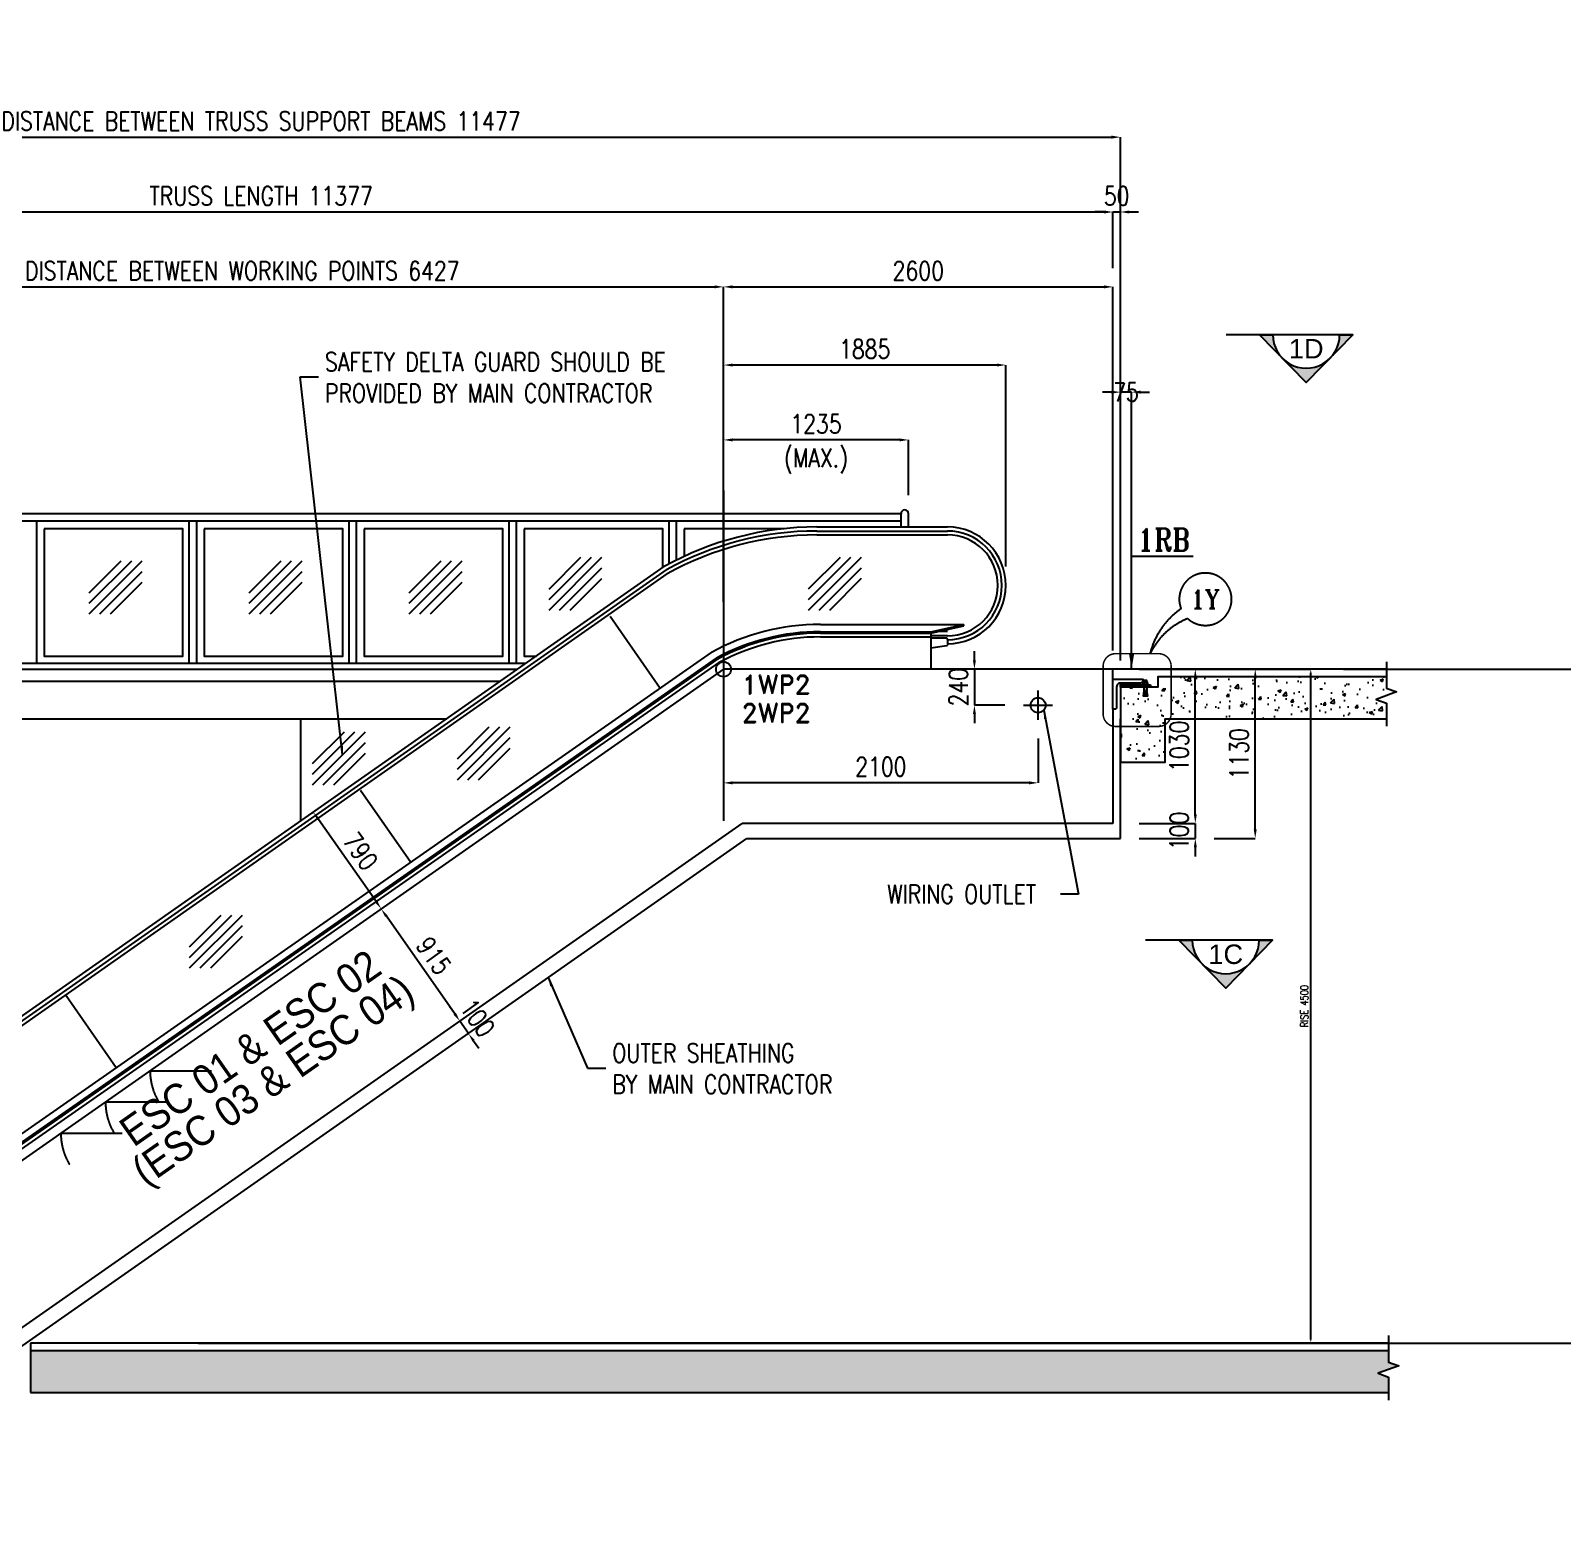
# Model space of a CAD drawing. Header units: millimetres. Extents: x -106996 to 276536, y -21995 to 37993.
# Drawn here: x 242549 to 252777, y 1557 to 11451 of the extents above; entities that cross this region are included whole.
import ezdxf
from ezdxf.enums import TextEntityAlignment as Align

# ---------------------------------------------------------------- set-up
doc = ezdxf.new("R2010")
doc.units = ezdxf.units.MM
doc.header["$LTSCALE"] = 100
for name, pattern in [('CENTER', [50.8, 31.75, -6.35, 6.35, -6.35]), ('CENTER2', [1.125, 0.75, -0.125, 0.125, -0.125]), ('HIDDEN', [9.525, 6.35, -3.175]), ('HIDDENX2', [0.75, 0.5, -0.25]), ('PHANTOM2', [31.75, 15.875, -3.175, 3.175, -3.175, 3.175, -3.175])]:
    doc.linetypes.add(name, pattern=pattern)
doc.layers.get('0').update_dxf_attribs({"color": 3})
for name, color, linetype in [('1', 2, 'Continuous'), ('CLINE', 1, 'CENTER'), ('DIM', 2, 'Continuous'), ('Esc', 4, 'Continuous'), ('GEN-___-T03-ESC-ESC', 7, 'Continuous'), ('GLASS WALL', 20, 'Continuous'), ('MW 3&4', 7, 'Continuous'), ('MW 5&6', 7, 'Continuous')]:
    doc.layers.add(name, color=color, linetype=linetype)
doc.styles.add('ARIAL', font='arial.ttf')
doc.styles.add('F1', font='romant.shx', dxfattribs={"width": 0.85})
doc.styles.add('F2', font='romand.shx')
doc.styles.add('F3', font='romans.shx', dxfattribs={"width": 0.8})
doc.dimstyles.new('NOR', dxfattribs={"dimscale": 20, "dimtxt": 2.5, "dimasz": 1.2, "dimexe": 0, "dimexo": 2.5, "dimgap": 0.9, "dimtad": 1, "dimzin": 12, "dimdsep": 46, "dimtxsty": 'F3', "dimsah": 1, "dimcen": 0.09, "dimclrd": 2, "dimclre": 2, "dimclrt": 7, "dimadec": 0, "dimazin": 0, "dimtfac": 1, "dimtix": 1, "dimtmove": 2, "dimatfit": 3, "dimfxl": 0, "dimtolj": 1, "dimtzin": 12, "dimarcsym": 0})
pattern_1 = [(50, (263101.58, -14074.89), (215.178, -18.8256), [22.5, -247.5]), (355, (263101.58, -14074.9), (-41.6254, 225.6576), [18, -198]), (100.4514, (263119.5, -14076.46), (173.5527, 206.832), [19.122, -210.3426]), (46.1842, (263101.58, -14014.9), (320.1724, -49.6558), [33.75, -371.25]), (96.6356, (263128.26, -14019.03), (280.3986, 292.2356), [28.683, -315.514]), (351.1842, (263101.58, -14014.9), (280.3986, 292.2356), [27, -297]), (21, (263131.58, -14029.89), (179.0721, -120.7857), [22.5, -247.5]), (326, (263131.58, -14029.9), (72.9946, 217.545), [18, -198]), (71.4514, (263146.5, -14039.95), (252.0667, 96.7593), [19.122, -210.3426]), (37.5, (263101.576, -14074.89), (3.64796, 99.86816), [0, -195.6, 0, -201, 0, -198.75]), (7.5, (263101.58, -14074.89), (78.92086, 118.3235), [0, -114.6, 0, -191.1, 0, -75.75]), (327.5, (263034.676, -14074.89), (160.14673, -6.76646), [0, -75, 0, -234, 0, -310.5]), (317.5, (263004.68, -14074.89), (174.95585, 30.0315), [0, -97.5, 0, -155.4, 0, -220.5])]

# ---------------------------------------------------------------- blocks, each defined once
blk = doc.blocks.new('*D415')
at = {"layer": 'DEFPOINTS', "color": 0, "transparency": 16777216}
for p in [(245415, 4837), (245509, 4903), (245566, 4821)]:
    blk.add_point(p, dxfattribs=at)
at = {"layer": 'DIM', "color": 2, "lineweight": -2, "transparency": 16777216}
for p, q in [((245381, 4886), (245346, 4935)), ((245407, 4831), (245415, 4837)), ((245472, 4755), (245415, 4837)), ((245464, 4749), (245472, 4755)), ((245507, 4706), (245541, 4657))]:
    blk.add_line(p, q, dxfattribs=at)
at = {"layer": 'DIM', "color": 2, "transparency": 16777216}
for points in [[(245389, 4892), (245372, 4880), (245415, 4837)], [(245515, 4712), (245499, 4700), (245472, 4755)]]:
    blk.add_solid(points, dxfattribs=at)
at = {"layer": 'DIM', "color": 7, "transparency": 16777216, "insert": (245532, 4858), "char_height": 125, "attachment_point": 5, "rotation": 305.003, "style": 'F3'}
blk.add_mtext('\\A1;100', dxfattribs=at)
blk = doc.blocks.new('*D416')
at = {"layer": 'DEFPOINTS', "color": 0, "transparency": 16777216}
for p in [(244984, 5652), (244890, 5586), (245509, 4903)]:
    blk.add_point(p, dxfattribs=at)
at = {"layer": 'DIM', "color": 2, "lineweight": -2, "transparency": 16777216}
for p, q in [((244882, 5581), (244890, 5586)), ((245381, 4886), (244925, 5537)), ((245407, 4831), (245415, 4837))]:
    blk.add_line(p, q, dxfattribs=at)
at = {"layer": 'DIM', "color": 2, "transparency": 16777216}
for points in [[(244933, 5543), (244916, 5532), (244890, 5586)], [(245389, 4892), (245372, 4880), (245415, 4837)]]:
    blk.add_solid(points, dxfattribs=at)
at = {"layer": 'DIM', "color": 7, "transparency": 16777216, "insert": (245241, 5273), "char_height": 125, "attachment_point": 5, "rotation": 305.003, "style": 'F3'}
blk.add_mtext('\\A1;915', dxfattribs=at)
blk = doc.blocks.new('*D417')
at = {"layer": 'DEFPOINTS', "color": 0, "transparency": 16777216}
for p in [(244531, 6299), (244437, 6233), (244984, 5652)]:
    blk.add_point(p, dxfattribs=at)
at = {"layer": 'DIM', "color": 2, "lineweight": -2, "transparency": 16777216}
for p, q in [((244429, 6227), (244437, 6233)), ((244856, 5636), (244472, 6184)), ((244882, 5581), (244890, 5586))]:
    blk.add_line(p, q, dxfattribs=at)
at = {"layer": 'DIM', "color": 2, "transparency": 16777216}
for points in [[(244480, 6190), (244463, 6178), (244437, 6233)], [(244864, 5641), (244848, 5630), (244890, 5586)]]:
    blk.add_solid(points, dxfattribs=at)
at = {"layer": 'DIM', "color": 7, "transparency": 16777216, "insert": (244752, 5972), "char_height": 125, "attachment_point": 5, "rotation": 304.9985, "style": 'F3'}
blk.add_mtext('\\A1;790', dxfattribs=at)
blk = doc.blocks.new('*D420')
at = {"layer": 'DEFPOINTS', "color": 0, "transparency": 16777216}
for p in [(249276, 6849), (247176, 6561), (247176, 6428)]:
    blk.add_point(p, dxfattribs=at)
at = {"layer": 'DIM', "color": 2, "lineweight": -2, "transparency": 16777216}
for p, q in [((249276, 6724), (249276, 6428)), ((247176, 6436), (247176, 6428)), ((249216, 6428), (247236, 6428))]:
    blk.add_line(p, q, dxfattribs=at)
at = {"layer": 'DIM', "color": 2, "transparency": 16777216}
for points in [[(247236, 6438), (247236, 6418), (247176, 6428)], [(249216, 6438), (249216, 6418), (249276, 6428)]]:
    blk.add_solid(points, dxfattribs=at)
at = {"layer": 'DIM', "color": 7, "transparency": 16777216, "insert": (248226, 6536), "char_height": 125, "attachment_point": 5, "style": 'F3'}
blk.add_mtext('\\A1;2100', dxfattribs=at)
blk = doc.blocks.new('*D421')
at = {"layer": 'DEFPOINTS', "color": 0, "transparency": 16777216}
for p in [(249207, 7187), (248851, 6947), (249178, 6947)]:
    blk.add_point(p, dxfattribs=at)
at = {"layer": 'DIM', "color": 2, "lineweight": -2, "transparency": 16777216}
for p, q in [((248851, 7247), (248851, 7307)), ((249082, 7187), (248851, 7187)), ((248851, 7187), (248851, 6947)), ((249053, 6947), (248851, 6947)), ((248851, 6887), (248851, 6827))]:
    blk.add_line(p, q, dxfattribs=at)
at = {"layer": 'DIM', "color": 2, "transparency": 16777216}
for points in [[(248841, 7247), (248861, 7247), (248851, 7187)], [(248841, 6887), (248861, 6887), (248851, 6947)]]:
    blk.add_solid(points, dxfattribs=at)
at = {"layer": 'DIM', "color": 7, "transparency": 16777216, "insert": (248744, 7067), "char_height": 125, "attachment_point": 5, "rotation": 90, "style": 'F3'}
blk.add_mtext('\\A1;240', dxfattribs=at)
blk = doc.blocks.new('*D422')
at = {"layer": 'DEFPOINTS', "color": 0, "transparency": 16777216}
for p in [(249826, 9037), (249826, 7187), (249900, 7187)]:
    blk.add_point(p, dxfattribs=at)
at = {"layer": 'DIM', "color": 2, "lineweight": -2, "transparency": 16777216}
for p, q in [((249766, 9037), (249706, 9037)), ((249826, 7312), (249826, 9037)), ((249900, 9037), (249826, 9037)), ((249900, 7312), (249900, 9037)), ((249960, 9037), (250020, 9037))]:
    blk.add_line(p, q, dxfattribs=at)
at = {"layer": 'DIM', "color": 2, "transparency": 16777216}
for points in [[(249766, 9047), (249766, 9027), (249826, 9037)], [(249960, 9047), (249960, 9027), (249900, 9037)]]:
    blk.add_solid(points, dxfattribs=at)
at = {"layer": 'DIM', "color": 7, "transparency": 16777216, "insert": (249863, 9037), "char_height": 125, "attachment_point": 5, "style": 'F3'}
blk.add_mtext('\\A1;75', dxfattribs=at)
blk = doc.blocks.new('*D427')
at = {"layer": 'DEFPOINTS', "color": 0, "transparency": 16777216}
for p in [(247176, 9218), (247176, 8718, 0), (249061, 7747)]:
    blk.add_point(p, dxfattribs=at)
at = {"layer": 'DIM', "color": 2, "lineweight": -2, "transparency": 16777216}
for p, q in [((247176, 8843), (247176, 9218)), ((249001, 9218), (247236, 9218)), ((249061, 7872), (249061, 9218))]:
    blk.add_line(p, q, dxfattribs=at)
at = {"layer": 'DIM', "color": 2, "transparency": 16777216}
for points in [[(247236, 9228), (247236, 9208), (247176, 9218)], [(249001, 9228), (249001, 9208), (249061, 9218)]]:
    blk.add_solid(points, dxfattribs=at)
at = {"layer": 'DIM', "color": 7, "transparency": 16777216, "insert": (248118, 9325), "char_height": 125, "attachment_point": 5, "style": 'F3'}
blk.add_mtext('\\A1;1885', dxfattribs=at)
blk = doc.blocks.new('*D428')
at = {"layer": 'DEFPOINTS', "color": 0, "transparency": 16777216}
for p in [(249826, 7187), (250326, 7187), (249826, 6157)]:
    blk.add_point(p, dxfattribs=at)
at = {"layer": 'DIM', "color": 2, "lineweight": -2, "transparency": 16777216}
for p, q in [((249951, 7187), (250326, 7187)), ((250326, 6217), (250326, 7127)), ((249951, 6157), (250326, 6157))]:
    blk.add_line(p, q, dxfattribs=at)
at = {"layer": 'DIM', "color": 2, "transparency": 16777216}
for points in [[(250316, 7127), (250336, 7127), (250326, 7187)], [(250316, 6217), (250336, 6217), (250326, 6157)]]:
    blk.add_solid(points, dxfattribs=at)
at = {"layer": 'DIM', "color": 7, "transparency": 16777216, "insert": (250218, 6672), "char_height": 125, "attachment_point": 5, "rotation": 90, "style": 'F3'}
blk.add_mtext('\\A1;1030', dxfattribs=at)
blk = doc.blocks.new('*D429')
at = {"layer": 'DEFPOINTS', "color": 0, "transparency": 16777216}
for p in [(250126, 7187), (250726, 7187), (250326, 6057)]:
    blk.add_point(p, dxfattribs=at)
at = {"layer": 'DIM', "color": 2, "lineweight": -2, "transparency": 16777216}
for p, q in [((250251, 7187), (250726, 7187)), ((250726, 6117), (250726, 7127)), ((250451, 6057), (250726, 6057))]:
    blk.add_line(p, q, dxfattribs=at)
at = {"layer": 'DIM', "color": 2, "transparency": 16777216}
for points in [[(250716, 7127), (250736, 7127), (250726, 7187)], [(250716, 6117), (250736, 6117), (250726, 6057)]]:
    blk.add_solid(points, dxfattribs=at)
at = {"layer": 'DIM', "color": 7, "transparency": 16777216, "insert": (250618, 6622), "char_height": 125, "attachment_point": 5, "rotation": 90, "style": 'F3'}
blk.add_mtext('\\A1;1130', dxfattribs=at)
blk = doc.blocks.new('*D430')
at = {"layer": 'DEFPOINTS', "color": 0, "transparency": 16777216}
for p in [(249826, 6157), (249826, 6057), (250326, 6057)]:
    blk.add_point(p, dxfattribs=at)
at = {"layer": 'DIM', "color": 2, "lineweight": -2, "transparency": 16777216}
for p, q in [((250326, 6217), (250326, 6277)), ((249951, 6157), (250326, 6157)), ((250326, 6157), (250326, 6057)), ((249951, 6057), (250326, 6057)), ((250326, 5997), (250326, 5937))]:
    blk.add_line(p, q, dxfattribs=at)
at = {"layer": 'DIM', "color": 2, "transparency": 16777216}
for points in [[(250316, 6217), (250336, 6217), (250326, 6157)], [(250316, 5997), (250336, 5997), (250326, 6057)]]:
    blk.add_solid(points, dxfattribs=at)
at = {"layer": 'DIM', "color": 7, "transparency": 16777216, "insert": (250218, 6107), "char_height": 125, "attachment_point": 5, "rotation": 90, "style": 'F3'}
blk.add_mtext('\\A1;100', dxfattribs=at)
blk = doc.blocks.new('*D431')
at = {"layer": 'DEFPOINTS', "color": 0, "transparency": 16777216}
for p in [(247176, 8718), (247176, 8381, 0), (248411, 8225, 0)]:
    blk.add_point(p, dxfattribs=at)
at = {"layer": 'DIM', "color": 2, "lineweight": -2, "transparency": 16777216}
for p, q in [((247176, 8506), (247176, 8718)), ((248351, 8718), (247236, 8718)), ((248411, 8350), (248411, 8718))]:
    blk.add_line(p, q, dxfattribs=at)
at = {"layer": 'DIM', "color": 2, "transparency": 16777216}
for points in [[(247236, 8728), (247236, 8708), (247176, 8718)], [(248351, 8728), (248351, 8708), (248411, 8718)]]:
    blk.add_solid(points, dxfattribs=at)
at = {"layer": 'DIM', "color": 7, "transparency": 16777216, "char_height": 125, "attachment_point": 5, "style": 'F3'}
for s, insert in [('\\A1;1235', (247793, 8825)), ('\\A1;(MAX.)', (247793, 8577))]:
    blk.add_mtext(s, dxfattribs=dict(at, insert=insert))
blk = doc.blocks.new('*D435')
at = {"layer": 'DEFPOINTS', "color": 0, "transparency": 16777216}
for p in [(247176, 9740), (247176, 7512, 0), (240749, 4397, 0)]:
    blk.add_point(p, dxfattribs=at)
at = {"layer": 'DIM', "color": 2, "lineweight": -2, "transparency": 16777216}
for p, q in [((240749, 4522), (240749, 9740)), ((240809, 9740), (247116, 9740)), ((247176, 7637), (247176, 9740))]:
    blk.add_line(p, q, dxfattribs=at)
at = {"layer": 'DIM', "color": 2, "transparency": 16777216}
for points in [[(240809, 9750), (240809, 9730), (240749, 9740)], [(247116, 9750), (247116, 9730), (247176, 9740)]]:
    blk.add_solid(points, dxfattribs=at)
at = {"layer": 'DIM', "color": 7, "transparency": 16777216, "insert": (243962, 9847), "char_height": 125, "attachment_point": 5, "style": 'F3'}
blk.add_mtext('\\A1;DISTANCE BETWEEN WORKING POINTS 6427', dxfattribs=at)
blk = doc.blocks.new('*D436')
at = {"layer": 'DEFPOINTS', "color": 0, "transparency": 16777216}
for p in [(249776, 10240), (249776, 9740), (238399, 9551, 0)]:
    blk.add_point(p, dxfattribs=at)
at = {"layer": 'DIM', "color": 2, "lineweight": -2, "transparency": 16777216}
for p, q in [((238399, 9676), (238399, 10240)), ((238459, 10240), (249716, 10240)), ((249776, 9865), (249776, 10240))]:
    blk.add_line(p, q, dxfattribs=at)
at = {"layer": 'DIM', "color": 2, "transparency": 16777216}
for points in [[(238459, 10250), (238459, 10230), (238399, 10240)], [(249716, 10250), (249716, 10230), (249776, 10240)]]:
    blk.add_solid(points, dxfattribs=at)
at = {"layer": 'DIM', "color": 7, "transparency": 16777216, "insert": (244088, 10347), "char_height": 125, "attachment_point": 5, "style": 'F3'}
blk.add_mtext('\\A1;TRUSS LENGTH 11377', dxfattribs=at)
blk = doc.blocks.new('*D438')
at = {"layer": 'DEFPOINTS', "color": 0, "transparency": 16777216}
for p in [(249826, 10740), (249826, 9606), (238349, 9496)]:
    blk.add_point(p, dxfattribs=at)
at = {"layer": 'DIM', "color": 2, "lineweight": -2, "transparency": 16777216}
for p, q in [((238349, 9621), (238349, 10740)), ((238409, 10740), (249766, 10740)), ((249826, 9731), (249826, 10740))]:
    blk.add_line(p, q, dxfattribs=at)
at = {"layer": 'DIM', "color": 2, "transparency": 16777216}
for points in [[(238409, 10750), (238409, 10730), (238349, 10740)], [(249766, 10750), (249766, 10730), (249826, 10740)]]:
    blk.add_solid(points, dxfattribs=at)
at = {"layer": 'DIM', "color": 7, "transparency": 16777216, "insert": (244087, 10847), "char_height": 125, "attachment_point": 5, "style": 'F3'}
blk.add_mtext('\\A1;DISTANCE BETWEEN TRUSS SUPPORT BEAMS 11477', dxfattribs=at)
blk = doc.blocks.new('*D440')
at = {"layer": 'DEFPOINTS', "color": 0, "transparency": 16777216}
for p in [(249826, 10240), (249776, 9740, 0), (249826, 7119)]:
    blk.add_point(p, dxfattribs=at)
at = {"layer": 'DIM', "color": 2, "lineweight": -2, "transparency": 16777216}
for p, q in [((249716, 10240), (249656, 10240)), ((249776, 9865), (249776, 10240)), ((249776, 10240), (249826, 10240)), ((249826, 7244), (249826, 10240)), ((249886, 10240), (249946, 10240))]:
    blk.add_line(p, q, dxfattribs=at)
at = {"layer": 'DIM', "color": 2, "transparency": 16777216}
for points in [[(249716, 10250), (249716, 10230), (249776, 10240)], [(249886, 10250), (249886, 10230), (249826, 10240)]]:
    blk.add_solid(points, dxfattribs=at)
at = {"layer": 'DIM', "color": 7, "transparency": 16777216, "insert": (249801, 10347), "char_height": 125, "attachment_point": 5, "style": 'F3'}
blk.add_mtext('\\A1;50', dxfattribs=at)
blk = doc.blocks.new('*D441')
at = {"layer": 'DEFPOINTS', "color": 0, "transparency": 16777216}
for p in [(249776, 9740), (247176, 7512, 0), (249776, 7187, 0)]:
    blk.add_point(p, dxfattribs=at)
at = {"layer": 'DIM', "color": 2, "lineweight": -2, "transparency": 16777216}
for p, q in [((247176, 7637), (247176, 9740)), ((247236, 9740), (249716, 9740)), ((249776, 7312), (249776, 9740))]:
    blk.add_line(p, q, dxfattribs=at)
at = {"layer": 'DIM', "color": 2, "transparency": 16777216}
for points in [[(247236, 9750), (247236, 9730), (247176, 9740)], [(249716, 9750), (249716, 9730), (249776, 9740)]]:
    blk.add_solid(points, dxfattribs=at)
at = {"layer": 'DIM', "color": 7, "transparency": 16777216, "insert": (248476, 9847), "char_height": 125, "attachment_point": 5, "style": 'F3'}
blk.add_mtext('\\A1;2600', dxfattribs=at)
blk = doc.blocks.new('*D531')
at = {"color": 2, "lineweight": -2, "transparency": 16777216}
for p, q in [((250063, 7187), (251097, 7187)), ((251097, 2711), (251097, 7163)), ((250063, 2687), (251097, 2687))]:
    blk.add_line(p, q, dxfattribs=at)
at = {"color": 2, "transparency": 16777216}
for points in [[(251093, 7163), (251101, 7163), (251097, 7187)], [(251093, 2711), (251101, 2711), (251097, 2687)]]:
    blk.add_solid(points, dxfattribs=at)
at = {"layer": 'DEFPOINTS', "color": 0, "transparency": 16777216}
for p in [(250013, 7187), (251097, 7187), (250013, 2687)]:
    blk.add_point(p, dxfattribs=at)
at = {"color": 7, "transparency": 16777216, "insert": (251054, 4937), "char_height": 50, "attachment_point": 5, "rotation": 90, "style": 'F3'}
blk.add_mtext('\\A1;RISE 4500', dxfattribs=at)

msp = doc.modelspace()

# ---------------------------------------------------------------- hatches: boundary and pattern name
at = {"ltscale": 250}
h = msp.add_hatch(color=252, dxfattribs=at)
edge = h.paths.add_edge_path()
edge.add_line((251289.7330357, 9420.173329), (251378.6030071, 9420.1708435))
edge.add_line((251378.6030071, 9420.1708435), (251226.1628939, 9264.1279437))
edge.add_arc((251066.4320583, 9420.1708438), 223.3009775, 315.6691295415, 360.0006376526)
edge = h.paths.add_edge_path()
edge.add_arc((251066.4320587, 9420.1708435), 223.3009769, 224.3308704869, 315.6691295131)
edge.add_line((251226.1628939, 9264.1279437), (251066.4320587, 9100.622012))
edge.add_line((251066.4320587, 9100.622012), (250906.7012235, 9264.1279437))
edge = h.paths.add_edge_path()
edge.add_line((250754.2611109, 9420.1883047), (250843.1310822, 9420.1858193))
edge.add_arc((251066.4320592, 9420.1708438), 223.3009775, 539.9961575189, 584.3308704585)
edge.add_line((250906.7012235, 9264.1279437), (250754.2611109, 9420.1883047))
h = msp.add_hatch()
h.set_pattern_fill('AR-CONC', color=2, scale=30)
h.set_pattern_definition(pattern_1)
h.paths.add_polyline_path([(250164.4347162, 7106.5192942), (250075.7286586, 7106.5192942), (250075.7286586, 7066.5192942), (250001.8346225, 7066.5192942), (250001.8346225, 7044.9552376), (250007.2110008, 7007.1692783), (249977.7915776, 7007.1692783), (249983.1679559, 7044.9552376), (249983.1679559, 7066.5192942), (249825.7286586, 7066.5192942), (249825.7286586, 6804.5297585), (250081.0691374, 6804.5276136, 0.1422858424), (250125.7286586, 6817.4986522), (250125.7286586, 6856.5192942), (250158.3060043, 6856.5192942, 0.0967598537), (250164.4347162, 6887.8924921)])
h = msp.add_hatch()
h.set_pattern_fill('AR-CONC', color=2, scale=30)
h.set_pattern_definition(pattern_1)
edge = h.paths.add_edge_path()
edge.add_line((251601.4212964, 7136.5192942), (250164.4347162, 7136.5192942))
edge.add_line((250164.4347162, 7136.5192942), (250164.4347162, 6887.8924921))
edge.add_arc((250081.0698377, 6887.8924921), 83.3648785, -22.1069046444, 0, ccw=False)
edge.add_line((250158.3060043, 6856.5192942), (251601.4212964, 6856.5192942))
edge.add_line((251601.4212964, 6856.5192942), (251601.4212964, 6960.0652428))
edge.add_line((251601.4212964, 6960.0652428), (251532.7343609, 6985.0652428))
edge.add_line((251532.7343609, 6985.0652428), (251670.1082319, 7035.0652428))
edge.add_line((251670.1082319, 7035.0652428), (251601.4212964, 7060.0652428))
edge.add_line((251601.4212964, 7060.0652428), (251601.4212964, 7136.5192942))
h = msp.add_hatch()
h.set_pattern_fill('AR-CONC', color=2, scale=30)
h.set_pattern_definition(pattern_1)
h.paths.add_polyline_path([(250125.7286586, 6817.4986522, -0.1422858424), (250081.0691374, 6804.5276136), (249825.7286586, 6804.5297585), (249825.7286586, 6566.5192942), (250125.7286586, 6566.5192942)])
h = msp.add_hatch(color=252, dxfattribs=at)
edge = h.paths.add_edge_path()
edge.add_line((250752.2389388, 5376.7954755), (250841.1089101, 5376.79299))
edge.add_line((250841.1089101, 5376.79299), (250688.668797, 5220.7500902))
edge.add_arc((250528.9379613, 5376.7929903), 223.3009775, 315.6691295415, 360.0006376526)
edge = h.paths.add_edge_path()
edge.add_arc((250528.9379618, 5376.79299), 223.3009769, 224.3308704869, 315.6691295131)
edge.add_line((250688.668797, 5220.7500902), (250528.9379618, 5057.2441585))
edge.add_line((250528.9379618, 5057.2441585), (250369.2071266, 5220.7500902))
edge = h.paths.add_edge_path()
edge.add_line((250216.767014, 5376.8104512), (250305.6369853, 5376.8079657))
edge.add_arc((250528.9379623, 5376.7929903), 223.3009775, 539.9961575189, 584.3308704585)
edge.add_line((250369.2071266, 5220.7500902), (250216.767014, 5376.8104512))
h = msp.add_hatch()
h.set_pattern_fill('AR-CONC', color=2, scale=30)
h.set_pattern_definition([(50, (285831.6, -14074.89), (215.17805, -18.82564), [22.5, -247.5]), (355, (285831.6, -14074.9), (-41.6254, 225.6576), [18, -198]), (100.45144, (285849.53, -14076.46), (173.5527, 206.832), [19.1221, -210.3426]), (46.1842, (285831.6, -14014.9), (320.1724, -49.6558), [33.75, -371.25]), (96.6356, (285858.28, -14019.03), (280.3986, 292.2356), [28.683, -315.5141]), (351.1842, (285831.6, -14014.9), (280.3986, 292.2356), [27, -297]), (21, (285861.6, -14029.89), (179.0721, -120.7857), [22.5, -247.5]), (326, (285861.6, -14029.9), (72.9946, 217.545), [18, -198]), (71.45144, (285876.52, -14039.95), (252.0667, 96.7593), [19.1221, -210.3426]), (37.5, (285831.6, -14074.89), (3.64796, 99.86816), [0, -195.6, 0, -201, 0, -198.75]), (7.5, (285831.6, -14074.89), (78.92086, 118.32351), [0, -114.6, 0, -191.1, 0, -75.75]), (327.5, (285764.7, -14074.89), (160.14673, -6.76646), [0, -75, 0, -234, 0, -310.5]), (317.5, (285734.7, -14074.89), (174.95585, 30.0315), [0, -97.5, 0, -155.4, 0, -220.5])])
h.paths.add_polyline_path([(251616.0690454, 2460.0652428), (251547.3821099, 2485.0652428), (251684.7559809, 2535.0652428), (251616.0690454, 2560.0652428), (251616.0690454, 2636.5192942), (242549.0626286, 2636.5192942), (242549.0626286, 2356.5192942), (251616.0690454, 2356.5192942)])

# ---------------------------------------------------------------- linework, layer by layer
at = {"color": 1, "linetype": 'CENTER', "ltscale": 222}
for p, q in [((247175.7286586, 8380.6619984), (247175.7286586, 6174.7111423)), ((247175.7286586, 7186.5192942), (240749.0626286, 2686.5192942)), ((249776.0900644, 7186.5192942), (247175.7286586, 7186.5192942)), ((249275.7286586, 6849.0192942), (249275.7286586, 7044.0192942)), ((249178.2286586, 6946.5192942), (249373.2286586, 6946.5192942))]:
    msp.add_line(p, q, dxfattribs=at)
at = {"color": 4}
for p, q in [((248360.7286586, 8225.1610729), (238266.7949625, 8225.1610729)), ((248360.7286586, 8136.5192942), (248360.7286586, 8225.1610729)), ((248410.7286586, 8136.5192942), (248410.7286586, 8225.1610729)), ((248360.7286586, 8175.1610729), (238266.7949625, 8175.1610729)), ((242589.6291858, 7225.0776666), (242589.6291858, 8175.1610729)), ((243607.8377416, 7225.0776666), (243607.8377416, 8175.1610729)), ((243657.8377416, 7225.0776666), (243657.8377416, 8175.1610729)), ((244676.0462974, 7225.0776666), (244676.0462974, 8175.1610729)), ((244726.0462974, 7225.0776666), (244726.0462974, 8175.1610729)), ((245744.2548532, 7225.0776666), (245744.2548532, 8175.1610729)), ((245794.2548532, 7225.0776666), (245794.2548532, 8175.1610729)), ((246812.4634091, 7890.5266365), (246812.4634091, 8175.1610729)), ((246862.4634091, 7916.27103), (246862.4634091, 8175.1610729)), ((245854.5738364, 7225.0776666, 0.0000749), (238216.7949625, 7225.0776666, -0.0000246))]:
    msp.add_line(p, q, dxfattribs=at)
at = {"color": 252}
for p, q in [((242940.9881956, 7556.3352019), (243294.5415862, 7909.8885925)), ((242940.9881956, 7627.04588), (243223.8309081, 7909.8885925)), ((242940.9881956, 7697.7565581), (243153.12023, 7909.8885925)), ((244009.1967514, 7556.3352019), (244362.750142, 7909.8885925)), ((244009.1967514, 7627.04588), (244292.0394639, 7909.8885925)), ((244009.1967514, 7697.7565581), (244221.3287858, 7909.8885925)), ((245077.4053073, 7556.3352019), (245430.9586978, 7909.8885925)), ((245077.4053073, 7627.04588), (245360.2480197, 7909.8885925)), ((245077.4053073, 7697.7565581), (245289.5373416, 7909.8885925)), ((246010.3565338, 7580.9502179), (246363.9099244, 7934.5036085)), ((246010.3565338, 7651.660896), (246293.1992463, 7934.5036085)), ((246010.3565338, 7722.3715741), (246222.4885682, 7934.5036085)), ((247743.6781791, 7581.7679827), (248097.2315697, 7935.3213733)), ((247743.6781791, 7652.4786608), (248026.5208916, 7935.3213733)), ((247743.6781791, 7723.1893389), (247955.8102135, 7935.3213733)), ((243011.6988737, 7556.3352019), (243294.5415862, 7839.1779144)), ((244079.9074295, 7556.3352019), (244362.750142, 7839.1779144)), ((245148.1159854, 7556.3352019), (245430.9586978, 7839.1779144)), ((246081.067212, 7580.9502179), (246363.9099244, 7863.7929303)), ((246151.7778901, 7580.9502179), (246363.9099244, 7793.0822522)), ((247814.3888572, 7581.7679827), (248097.2315697, 7864.6106951)), ((247885.0995354, 7581.7679827), (248097.2315697, 7793.900017)), ((243082.4095518, 7556.3352019), (243294.5415862, 7768.4672362)), ((244150.6181077, 7556.3352019), (244362.750142, 7768.4672362)), ((245218.8266635, 7556.3352019), (245430.9586978, 7768.4672362)), ((244431.6677012, 6415.0686005), (244785.2210918, 6768.6219911)), ((244431.6677012, 6485.7792786), (244714.5104137, 6768.6219911)), ((244431.6677012, 6556.4899567), (244643.7997356, 6768.6219911)), ((245398.3875799, 6447.806459), (245751.9409705, 6801.3598496)), ((245398.3875799, 6518.5171372), (245681.2302924, 6801.3598496)), ((245398.3875799, 6589.2278153), (245610.5196142, 6801.3598496)), ((244502.3783794, 6415.0686005), (244785.2210918, 6697.911313)), ((245469.098258, 6447.806459), (245751.9409705, 6730.6491715)), ((245539.8089361, 6447.806459), (245751.9409705, 6659.9384934)), ((244573.0890575, 6415.0686005), (244785.2210918, 6627.2006349)), ((243609.8932729, 5191.699653), (243963.4466635, 5545.2530436)), ((243609.8932729, 5262.4103311), (243892.7359853, 5545.2530436)), ((243609.8932729, 5333.1210092), (243822.0253072, 5545.2530436)), ((243680.603951, 5191.699653), (243963.4466635, 5474.5423655)), ((243751.3146291, 5191.699653), (243963.4466635, 5403.8316873))]:
    msp.add_line(p, q, dxfattribs=at)
for p, q in [((246417.853843, 7540.5530786), (246752.9545636, 7060.00261)), ((236289.9981601, 7186.5192942), (245799.4933642, 7186.5192942)), ((249775.7286586, 7119.4973766), (249776.0900644, 7186.5192942)), ((251601.4212964, 7186.5192942), (249776.0900644, 7186.5192942)), ((244351.780279, 6856.5192942), (244351.780279, 6173.0664682)), ((249825.7286586, 6056.5192942), (249825.7286586, 6856.5192942)), ((244752.393951, 6379.183261), (245087.4946717, 5898.6327925)), ((240904.6824742, 1556.5192942), (247331.5349492, 6056.5192942)), ((247331.5349492, 6056.5192942), (249825.7286586, 6056.5192942)), ((242786.1841485, 5008.0924707), (243121.2848692, 4527.5420021)), ((251616.0690454, 2686.5192942), (242549.0626286, 2686.5192942)), ((243667.0626286, 2686.5192942), (251616.0690454, 2686.5192942))]:
    msp.add_line(p, q)
at = {"color": 252, "linetype": 'PHANTOM2', "ltscale": 20}
for p, q in [((251315.7552664, 7186.5192942), (253511.0543558, 7186.5192942, 0.0006694)), ((251315.7552664, 2686.5192942), (253271.0543557, 2686.5192942, 0.0006694))]:
    msp.add_line(p, q, dxfattribs=at)
at = {"color": 6, "ltscale": 11}
for p, q in [((238349.0626286, 7106.5192939), (245685.2137018, 7106.5192942)), ((238349.0626285, 6856.5192937), (245328.0897568, 6856.5192942)), ((242549.0626286, 2686.5192942), (242549.0626286, 2356.5192942)), ((242549.0626286, 2636.5192942), (251616.0690454, 2636.5192942)), ((242549.0626286, 2356.5192942), (251616.0690454, 2356.5192942))]:
    msp.add_line(p, q, dxfattribs=at)
at = {"color": 1}
msp.add_line((249825.7286586, 7066.5193532), (249825.7286586, 7094.4973766), dxfattribs=at)
at = {"color": 1, "linetype": 'HIDDENX2', "ltscale": 150}
msp.add_line((249825.7286586, 7066.5193532), (249825.7286586, 6984.197376), dxfattribs=at)
at = {"color": 4, "ltscale": 250}
for points in [[(251378.6030071, 9420.1708435), (250531.1266004, 9420.1945452)], [(250841.1089101, 5376.79299), (249993.6325035, 5376.8166917)]]:
    msp.add_lwpolyline(points, dxfattribs=at)
for points in [[(251289.7330357, 9420.173329), (251378.6030071, 9420.1708435), (251066.4320587, 9100.622012), (250754.2611109, 9420.1883047), (250843.1310822, 9420.1858193, 1.0000390982)], [(250752.2389388, 5376.7954755), (250841.1089101, 5376.79299), (250528.9379618, 5057.2441585), (250216.767014, 5376.8104512), (250305.6369853, 5376.8079657, 1.0000390982)]]:
    msp.add_lwpolyline(points, format="xyb", close=True, dxfattribs=at)
at = {"color": 4, "linetype": 'PHANTOM2', "ltscale": 8}
msp.add_lwpolyline([(250230.7199953, 7590.2129981, -8.6735733453), (250275.9711341, 7524.7324387, 0.1892705516), (250023.9221501, 7290.5824425, -0.185692085)], format="xyb", close=True, dxfattribs=at)
at = {"color": 1, "linetype": 'Continuous'}
for points in [[(251601.4212964, 7236.5192942), (251601.4212964, 7060.0652428), (251670.1082319, 7035.0652428), (251532.7343609, 6985.0652428), (251601.4212964, 6960.0652428), (251601.4212964, 6806.5192942)], [(251616.0690454, 2736.5192942), (251616.0690454, 2560.0652428), (251684.7559809, 2535.0652428), (251547.3821099, 2485.0652428), (251616.0690454, 2460.0652428), (251616.0690454, 2306.5192942)]]:
    msp.add_lwpolyline(points, dxfattribs=at)
at = {"color": 6, "ltscale": 11}
for points in [[(251601.4212964, 7136.5192942), (250075.7286586, 7136.5192942), (250075.7286586, 7066.5192942), (249825.7286585, 7066.5192942), (249825.7286586, 6856.5192942)], [(249825.7286586, 7066.5192942), (249825.7286586, 6566.5192942), (250125.7286586, 6566.5192942), (250125.7286586, 6856.5192942), (251601.4212964, 6856.5192942)]]:
    msp.add_lwpolyline(points, dxfattribs=at)
at = {"color": 1}
msp.add_lwpolyline([(250025.7286586, 7082.5193532), (250025.7286586, 7066.5193532), (249825.7286586, 7066.5193532), (249825.7286586, 7082.5193532), (250025.7286586, 7082.5193532)], dxfattribs=at)
at = {"ltscale": 8}
msp.add_circle((249275.7286586, 6946.5192942), 50, dxfattribs=at)
at = {"color": 4}
msp.add_arc((248385.7286586, 8225.1610729), 25, 0, 180, dxfattribs=at)
at = {"layer": '1', "color": 4, "linetype": 'PHANTOM2', "ltscale": 5, "const_width": 10}
msp.add_lwpolyline([(250081.0706157, 7290.5819624), (249793.8373729, 7290.5843753, 0.4142162959), (249710.4717164, 7207.2194968), (249710.4717164, 6887.894905, 0.4142108289), (249793.8358169, 6804.5300265), (250081.0690597, 6804.5276136, 0.4142162959), (250164.4347162, 6887.8924921), (250164.4347162, 7207.2170839, 0.4142108289)], format="xyb", close=True, dxfattribs=at)
at = {"layer": '1', "color": 1, "linetype": 'CENTER2', "ltscale": 250}
for points in [[(243404.3632785, 4296.8571185, -0.1361026579), (243346.5089648, 4505.4593056), (243756.5089648, 4505.4593056)], [(243106.4793553, 4088.2549314, -0.1361026579), (243048.6250417, 4296.8571185), (243458.6250417, 4296.8571185)], [(242808.5954322, 3879.6527443, -0.1361026579), (242750.7411185, 4088.2549314), (243160.7411185, 4088.2549314)]]:
    msp.add_lwpolyline(points, format="xyb", dxfattribs=at)
at = {"layer": 'CLINE', "color": 1, "linetype": 'HIDDEN', "ltscale": 300}
for p, q in [((249775.7286586, 6919.4973766), (249775.7286586, 6156.5192942)), ((240873.3960206, 1656.5192942), (247300.0006448, 6156.5192942)), ((249775.7286586, 6156.5192942), (247300.0006448, 6156.5192942))]:
    msp.add_line(p, q, dxfattribs=at)
at = {"layer": 'Esc', "color": 4, "linetype": 'Continuous'}
for p, q in [((247798.69704, 8136.5192942), (248670.7286586, 8136.5192942)), ((247798.69704, 8109.5192942), (248670.7286586, 8109.5192942)), ((247798.69704, 8083.5192942), (248670.7286586, 8083.5192942)), ((241015.4065631, 3837.4811885), (246779.8584091, 7872.8111675)), ((241028.9065631, 3814.0985026), (246794.3981918, 7850.031159)), ((241041.9065631, 3791.5818421), (246798.941341, 7822.7716679)), ((247822.0944997, 7486.5192942), (248780.7286586, 7486.5192942)), ((248560.7286586, 7437.5192942), (248780.7286586, 7486.5192942)), ((248560.7286586, 7427.5192942), (248780.7286586, 7476.5192942)), ((248780.7286586, 7476.5192942), (248780.7286586, 7486.5192942)), ((247822.0944997, 7437.5192942), (248560.7286586, 7437.5192942)), ((247822.0944997, 7427.5192942), (248560.7286586, 7427.5192942)), ((247822.0944997, 7402.5192942), (248560.7286586, 7402.5192942)), ((248560.7286586, 7437.5192942), (248560.7286586, 7186.5192942)), ((248670.7286586, 7409.5192942), (248560.7286586, 7409.5192942)), ((248665.7286586, 7393.3179462), (248560.7286586, 7393.3179462)), ((248670.7286586, 7439.5192942), (248614.6062096, 7439.5192942)), ((248670.7286586, 7388.3179462), (248670.7286586, 7347.8557712)), ((241199.5735382, 3187.4811885), (247094.966928, 7298.4969977)), ((248666.4357654, 7342.9060238), (248560.7286586, 7327.8050085)), ((241224.0735382, 3145.0459438), (247128.9611263, 7261.2612786)), ((241229.0735382, 3136.3856897), (247134.23345, 7252.7452521)), ((241241.5735382, 3114.7350546), (247147.4071515, 7231.4502088))]:
    msp.add_line(p, q, dxfattribs=at)
msp.add_circle((247175.7286586, 7186.5192942), 50, dxfattribs=at)
for centre, radius, start, end in [((247798.69704, 6036.5192942), 2100, 90, 119.0230377953), ((247798.69704, 6036.5192942), 2073, 90, 118.984212776), ((247798.69704, 6036.5192942), 2047, 90, 119.2355012005), ((248670.7286586, 7746.5192942), 390, 270, 90), ((248670.7286586, 7746.5192942), 363, 270, 90), ((248670.7286586, 7746.5192942), 337, 270, 90), ((247822.0944997, 5986.5192942), 1500, 90, 118.996206696), ((247822.0944997, 5986.5192942), 1451, 90, 118.5348736248), ((247822.0944997, 5986.5192942), 1441, 90, 118.5124553067), ((247822.0944997, 5986.5192942), 1416, 90, 118.4553730366), ((248665.7286586, 7388.3179462), 5, 0, 90), ((248665.7286586, 7347.8557712), 5, 278.1301023542, 0)]:
    msp.add_arc(centre, radius, start, end, dxfattribs=at)
at = {"layer": 'GEN-___-T03-ESC-ESC', "color": 2}
for p, q in [((249973.8346225, 7085.1860199), (249973.8346225, 7082.5193532)), ((249973.8346225, 7085.1860199), (250011.1679559, 7085.1860199)), ((249976.5012892, 7085.1860199), (249976.5012892, 7098.5193532)), ((249980.5012892, 7101.1860199), (250004.5012892, 7101.1860199)), ((249983.1679559, 7066.5193532), (249983.1679559, 7044.8608562)), ((249984.5012892, 7085.1860199), (249984.5012892, 7098.5193532)), ((250000.5012892, 7085.1860199), (250000.5012892, 7098.5193532)), ((250001.8346225, 7066.5193532), (250001.8346225, 7044.8608562)), ((250008.5012892, 7085.1860199), (250008.5012892, 7098.5193532)), ((250011.1679559, 7085.1860199), (250011.1679559, 7082.5193532)), ((249983.1545268, 7044.8608562), (250001.8480516, 7044.8608562))]:
    msp.add_line(p, q, dxfattribs=at)
at = {"layer": 'GEN-___-T03-ESC-ESC', "color": 4}
msp.add_lwpolyline([(249975.7286586, 7109.4973766, -0.4142135624), (249960.7286586, 7094.4973766), (249825.7286586, 7094.4973766, 0.4142135624), (249800.7286586, 7069.4973766), (249800.7286586, 6934.4973766, -0.4142135624), (249785.7286586, 6919.4973766), (249775.7286586, 6919.4973766), (249775.7286586, 7119.4973766), (249975.7286586, 7119.4973766)], format="xyb", close=True, dxfattribs=at)
at = {"layer": 'GEN-___-T03-ESC-ESC', "color": 1}
for points in [[(249825.7286586, 7090.5209435), (249945.8600221, 7090.5209435), (249945.8600221, 7094.4973766), (249825.8600221, 7094.4973766)], [(249825.7286586, 7086.5209435), (249945.8600221, 7086.5209435), (249945.8600221, 7090.5209435), (249825.7286586, 7090.5209435)], [(249825.7286586, 7082.5209435), (249945.8600221, 7082.5209435), (249945.8600221, 7086.5209435), (249825.7286586, 7086.5209435)]]:
    msp.add_lwpolyline(points, dxfattribs=at)
at = {"layer": 'GEN-___-T03-ESC-ESC', "color": 2}
for points in [[(250000.5012892, 7066.5193532), (250000.5012892, 7044.8608562), (250005.8642384, 7007.1692783), (249979.13834, 7007.1692783), (249984.5012892, 7044.8608562), (249984.5012892, 7066.5193532)], [(249984.5012892, 7101.1860199), (249984.5012892, 7114.1860199), (250000.5012892, 7114.1860199), (250000.5012892, 7101.1860199)], [(249983.181251, 7045.0486779), (249978.2063786, 7010.0845599), (249987.553141, 7010.0845599), (249992.5012892, 7044.8608562), (249997.4494373, 7010.0845599), (250006.7961997, 7010.0845599), (250001.8213274, 7045.0486779)]]:
    msp.add_lwpolyline(points, dxfattribs=at)
for centre, radius, start, end in [((249980.5012892, 7096.8526865), 4.3333333, 22.619864946, 157.380135054), ((249992.5012892, 7087.8526865), 13.3333333, 53.1301023537, 126.8698976442), ((250004.5012892, 7096.8526865), 4.3333333, 22.619864946, 157.380135054)]:
    msp.add_arc(centre, radius, start, end, dxfattribs=at)
at = {"layer": 'GLASS WALL'}
for points in [[(242639.6291858, 8125.1610729), (242639.6291858, 7275.0776666), (243566.1945941, 7275.0776666), (243566.1945941, 8125.1610729), (242639.6291858, 8125.1610729)], [(243707.8377416, 8125.1610729), (243707.8377416, 7275.0776666), (244634.4031499, 7275.0776666), (244634.4031499, 8125.1610729), (243707.8377416, 8125.1610729)], [(244776.0462974, 8125.1610729), (244776.0462974, 7275.0776666), (245702.6117057, 7275.0776666), (245702.6117057, 8125.1610729), (244776.0462974, 8125.1610729)], [(245844.2548532, 8125.1610729), (245844.2548532, 7275.0776666), (245925.9986254, 7275.0776666)], [(246770.8202615, 7866.4841292), (246770.8202615, 8125.1610729), (245844.2548532, 8125.1610729)], [(246912.4634091, 8125.1610729), (246912.4634091, 7940.3548836)], [(247580.5789057, 8125.1610729), (246912.4634091, 8125.1610729)]]:
    msp.add_lwpolyline(points, dxfattribs=at)

# ---------------------------------------------------------------- texts
at = {"color": 4, "ltscale": 250, "style": 'ARIAL'}
for s, p in [('1D', (251066.4320587, 9326.8359611)), ('1C', (250528.9379618, 5283.4581076))]:
    msp.add_text(s, height=130, dxfattribs=at).set_placement(p, align=Align.MIDDLE_CENTER)
at = {"color": 4, "linetype": 'Continuous', "ltscale": 60, "style": 'ARIAL', "width": 0.9}
for s, p in [('ESC 01 & ESC 02', (244014.6623975, 4658.1168306)), ('(ESC 03 & ESC 04)', (244178.6927151, 4423.8504633))]:
    msp.add_text(s, height=200, rotation=34.9999999999, dxfattribs=at).set_placement(p, align=Align.MIDDLE)
at = {"attachment_point": 5, "style": 'F1'}
for s, insert, char_height, width in [('{\\C6;1RB}', (250116.0087885, 8051.8424474), 150, 409.061195453), ('1Y', (250393.4458153, 7654.2907042), 125, 235.583365901)]:
    msp.add_mtext(s, dxfattribs=dict(at, insert=insert, char_height=char_height, width=width))
at = {"layer": 'MW 3&4', "color": 7, "ltscale": 11, "char_height": 125, "attachment_point": 4, "style": 'F3'}
for s, insert in [('{\\W0.8;SAFETY DELTA GUARD SHOULD BE \\PPROVIDED BY MAIN CONTRACTOR}', (244514.3313323, 9134.5954499, -0.0000362)), ('{\\W0.8;WIRING OUTLET}', (248267.8473631, 5685.0681206)), ('{\\W0.8;OUTER SHEATHING\\PBY MAIN CONTRACTOR}', (246431.9145547, 4519.5712437, -0.0000362))]:
    msp.add_mtext(s, dxfattribs=dict(at, insert=insert))
at = {"layer": 'MW 5&6', "ltscale": 11, "style": 'F2'}
for s, p in [('1WP2', (247757.2118435, 7021.3823006)), ('2WP2', (247757.2118435, 6832.0172524))]:
    msp.add_text(s, height=125, dxfattribs=at).set_placement(p, align=Align.RIGHT)

# ---------------------------------------------------------------- dimensions: what is measured, and where the dimension line sits
dim = msp.add_linear_dim(base=(251096.9093442, 7186.5192942), p1=(250013.1311725, 2686.5192942), p2=(250013.1311725, 7186.5192942), angle=90, text='RISE <>', dimstyle='NOR')
dim.commit()
dim.dimension.update_dxf_attribs({"geometry": '*D531', "text_midpoint": (251053.9093442, 4936.5192942)})
at = {"layer": 'DIM'}
for base, p1, p2, text, picture, middle in [((249825.7286586, 10739.6960469, 0.0003264), (238349.0626286, 9495.5206852, 0.0003264), (249825.7286586, 9606.0081682, 0.0003264), 'DISTANCE BETWEEN TRUSS SUPPORT BEAMS <>\\X', '*D438', (244087.3956436, 10739.6960469, 0.0003264)), ((249776.0900644, 10239.6960469, 0.0003264), (238399.0626286, 9551.1596758), (249776.0900644, 9739.6960469, 0.0003264), 'TRUSS LENGTH <>', '*D436', (244087.5763465, 10347.1960469, 0.0003264)), ((247175.7286586, 9739.6960469, 0.0003264), (240749.0626286, 4397.1832049), (247175.7286586, 7511.8299095), 'DISTANCE BETWEEN WORKING POINTS <>', '*D435', (243962.3956436, 9847.1960469, 0.0003264))]:
    dim = msp.add_linear_dim(base=base, p1=p1, p2=p2, text=text, dimstyle='NOR', override={"dimscale": 50, "dimdec": 0}, dxfattribs=at)
    dim.commit()
    dim.dimension.update_dxf_attribs({"geometry": picture, "text_midpoint": middle})
for base, p1, p2, picture, middle in [((249825.7286586, 10239.6960469), (249776.0900644, 9739.6960469, 0.0003264), (249825.7286586, 7119.4973766), '*D440', (249800.9093615, 10347.1960469)), ((249776.0900644, 9739.6960469, 0.0003264), (247175.7286586, 7511.8299095), (249776.0900644, 7186.5192942), '*D441', (248475.9093615, 9847.1960469, 0.0003264))]:
    dim = msp.add_linear_dim(base=base, p1=p1, p2=p2, dimstyle='NOR', override={"dimscale": 50, "dimdec": 0}, dxfattribs=at)
    dim.commit()
    dim.dimension.update_dxf_attribs({"geometry": picture, "text_midpoint": middle})
for base, p1, p2, angle, picture, middle in [((247175.7286586, 9217.5564711), (249060.7286586, 7746.5192942), (247175.7286586, 8717.5564711, -0.0003264), 180, '*D427', (248118.2286586, 9325.0564711)), ((248851.006432, 6946.5192942), (249207.0792515, 7186.5192942), (249178.2286586, 6946.5192942), 90, '*D421', (248743.506432, 7066.5192942)), ((250325.7286586, 7186.5192942), (249825.735717, 6156.5192942), (249825.735717, 7186.5192942), 90, '*D428', (250218.2286586, 6671.5192942)), ((250725.7286586, 7186.5192942), (250325.7286586, 6056.5192942), (250125.735717, 7186.5192942), 90, '*D429', (250618.2286586, 6621.5192942)), ((247175.7286586, 6428.4284827), (249275.7286586, 6849.0192942), (247175.7286586, 6561.3867457), 180, '*D420', (248225.7286586, 6535.9284827)), ((250325.7286586, 6056.5192942), (249825.735717, 6156.5192942), (249825.7286586, 6056.5192942), 90, '*D430', (250218.2286586, 6106.5192942))]:
    dim = msp.add_linear_dim(base=base, p1=p1, p2=p2, angle=angle, dimstyle='NOR', override={"dimscale": 50, "dimdec": 0}, dxfattribs=at)
    dim.commit()
    dim.dimension.update_dxf_attribs({"geometry": picture, "text_midpoint": middle})
dim = msp.add_linear_dim(base=(249825.7286586, 9037.2654668), p1=(249900.3672528, 7186.5192942), p2=(249825.7286586, 7186.5192942), angle=180, dimstyle='NOR', override={"dimscale": 50, "dimdec": 0}, dxfattribs=at)
dim.commit()
dim.dimension.update_dxf_attribs({"geometry": '*D422', "text_midpoint": (249863.0479557, 9037.2654668), "dimtype": 160})
dim = msp.add_linear_dim(base=(247175.7286586, 8717.5564711, -0.0003264), p1=(248410.7286586, 8225.1610729), p2=(247175.7286586, 8380.6619984), angle=180, text='<>\\X(MAX.)', dimstyle='NOR', override={"dimscale": 50, "dimdec": 0}, dxfattribs=at)
dim.commit()
dim.dimension.update_dxf_attribs({"geometry": '*D431', "text_midpoint": (247793.2286586, 8717.5564711, -0.0003264)})
for p1, p2, distance, picture, middle in [((244984.1301638, 5652.2733566), (244531.2225318, 6299.1296298), 114.7676002, '*D417', (244751.7229658, 5971.5331296)), ((245509.0007185, 4902.7635761), (244984.1301638, 5652.2733566), 114.7723868, '*D416', (245240.6084678, 5273.3468865)), ((245566.3787716, 4820.8283035), (245509.0007185, 4902.7635761), 114.7723868, '*D415', (245531.7327718, 4857.62436))]:
    dim = msp.add_aligned_dim(p1=p1, p2=p2, distance=distance, dimstyle='NOR', override={"dimscale": 50, "dimdec": 0}, dxfattribs=at)
    dim.commit()
    dim.dimension.update_dxf_attribs({"geometry": picture, "text_midpoint": middle})

# ---------------------------------------------------------------- leaders
at = {"color": 3, "ltscale": 250}
for points, override in [([(244632.4600607, 6615.8609599), (244348.9852352, 9138.4279934), (244471.478331, 9138.4279934)], {"dimasz": 3, "dimtad": 0}), ([(249900.3672528, 7186.5192942), (249900.3672528, 7942.0371979), (250310.7463763, 7942.0371979)], {"dimasz": 5, "dimtad": 0}), ([(249313.7200652, 6914.0130944), (249546.8421048, 5683.8898286), (249425.3638541, 5683.8898286)], {"dimasz": 3, "dimtad": 0}), ([(246004.2026423, 5127.1381696), (246266.5684576, 4523.4037872), (246389.0615534, 4523.4037872)], {"dimasz": 3, "dimtad": 0})]:
    msp.add_leader(points, dimstyle='NOR', override=override, dxfattribs=at)

doc.saveas('drawing.dxf')
